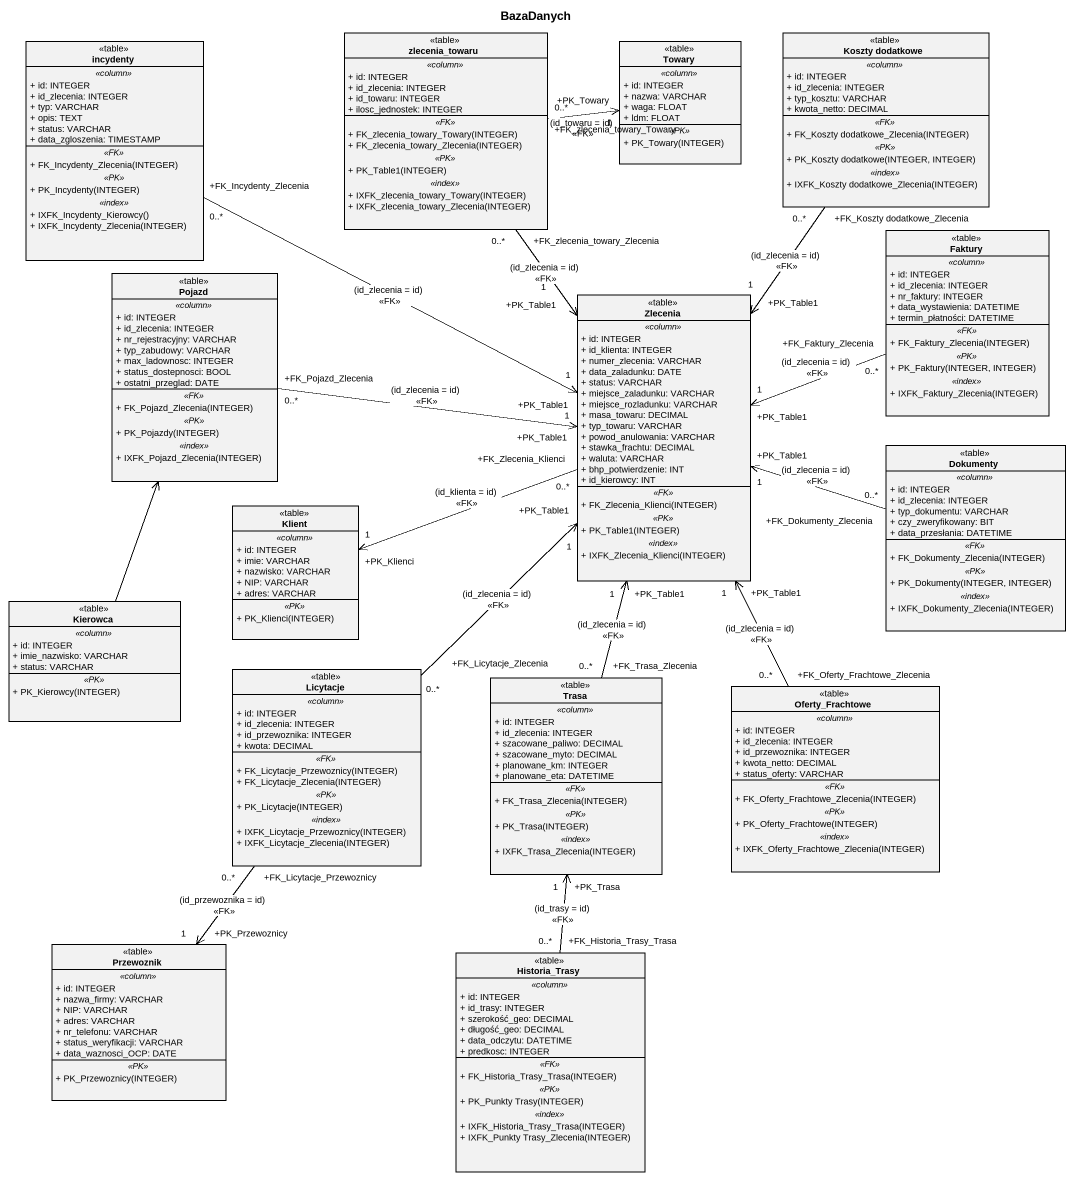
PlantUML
@startuml
title BazaDanych
hide circle
hide empty members
skinparam classAttributeIconSize 0
class incydenty <<table>> {
  .. <<column>> ..
  + id: INTEGER
  + id_zlecenia: INTEGER
  + typ: VARCHAR
  + opis: TEXT
  + status: VARCHAR
  + data_zgloszenia: TIMESTAMP
  .. <<FK>> ..
  + FK_Incydenty_Zlecenia(INTEGER)
  .. <<PK>> ..
  + PK_Incydenty(INTEGER)
  .. <<index>> ..
  + IXFK_Incydenty_Kierowcy()
  + IXFK_Incydenty_Zlecenia(INTEGER)
}
class zlecenia_towaru <<table>> {
  .. <<column>> ..
  + id: INTEGER
  + id_zlecenia: INTEGER
  + id_towaru: INTEGER
  + ilosc_jednostek: INTEGER
  .. <<FK>> ..
  + FK_zlecenia_towary_Towary(INTEGER)
  + FK_zlecenia_towary_Zlecenia(INTEGER)
  .. <<PK>> ..
  + PK_Table1(INTEGER)
  .. <<index>> ..
  + IXFK_zlecenia_towary_Towary(INTEGER)
  + IXFK_zlecenia_towary_Zlecenia(INTEGER)
}
class Towary <<table>> {
  .. <<column>> ..
  + id: INTEGER
  + nazwa: VARCHAR
  + waga: FLOAT
  + ldm: FLOAT
  .. <<PK>> ..
  + PK_Towary(INTEGER)
}
class "Koszty dodatkowe" as Koszty_dodatkowe <<table>> {
  .. <<column>> ..
  + id: INTEGER
  + id_zlecenia: INTEGER
  + typ_kosztu: VARCHAR
  + kwota_netto: DECIMAL
  .. <<FK>> ..
  + FK_Koszty dodatkowe_Zlecenia(INTEGER)
  .. <<PK>> ..
  + PK_Koszty dodatkowe(INTEGER, INTEGER)
  .. <<index>> ..
  + IXFK_Koszty dodatkowe_Zlecenia(INTEGER)
}
class Faktury <<table>> {
  .. <<column>> ..
  + id: INTEGER
  + id_zlecenia: INTEGER
  + nr_faktury: INTEGER
  + data_wystawienia: DATETIME
  + termin_płatności: DATETIME
  .. <<FK>> ..
  + FK_Faktury_Zlecenia(INTEGER)
  .. <<PK>> ..
  + PK_Faktury(INTEGER, INTEGER)
  .. <<index>> ..
  + IXFK_Faktury_Zlecenia(INTEGER)
}
class Pojazd <<table>> {
  .. <<column>> ..
  + id: INTEGER
  + id_zlecenia: INTEGER
  + nr_rejestracyjny: VARCHAR
  + typ_zabudowy: VARCHAR
  + max_ladownosc: INTEGER
  + status_dostepnosci: BOOL
  + ostatni_przeglad: DATE
  .. <<FK>> ..
  + FK_Pojazd_Zlecenia(INTEGER)
  .. <<PK>> ..
  + PK_Pojazdy(INTEGER)
  .. <<index>> ..
  + IXFK_Pojazd_Zlecenia(INTEGER)
}
class Zlecenia <<table>> {
  .. <<column>> ..
  + id: INTEGER
  + id_klienta: INTEGER
  + numer_zlecenia: VARCHAR
  + data_zaladunku: DATE
  + status: VARCHAR
  + miejsce_zaladunku: VARCHAR
  + miejsce_rozladunku: VARCHAR
  + masa_towaru: DECIMAL
  + typ_towaru: VARCHAR
  + powod_anulowania: VARCHAR
  + stawka_frachtu: DECIMAL
  + waluta: VARCHAR
  + bhp_potwierdzenie: INT
  + id_kierowcy: INT
  .. <<FK>> ..
  + FK_Zlecenia_Klienci(INTEGER)
  .. <<PK>> ..
  + PK_Table1(INTEGER)
  .. <<index>> ..
  + IXFK_Zlecenia_Klienci(INTEGER)
}
class Dokumenty <<table>> {
  .. <<column>> ..
  + id: INTEGER
  + id_zlecenia: INTEGER
  + typ_dokumentu: VARCHAR
  + czy_zweryfikowany: BIT
  + data_przesłania: DATETIME
  .. <<FK>> ..
  + FK_Dokumenty_Zlecenia(INTEGER)
  .. <<PK>> ..
  + PK_Dokumenty(INTEGER, INTEGER)
  .. <<index>> ..
  + IXFK_Dokumenty_Zlecenia(INTEGER)
}
class Klient <<table>> {
  .. <<column>> ..
  + id: INTEGER
  + imie: VARCHAR
  + nazwisko: VARCHAR
  + NIP: VARCHAR
  + adres: VARCHAR
  .. <<PK>> ..
  + PK_Klienci(INTEGER)
}
class Kierowca <<table>> {
  .. <<column>> ..
  + id: INTEGER
  + imie_nazwisko: VARCHAR
  + status: VARCHAR
  .. <<PK>> ..
  + PK_Kierowcy(INTEGER)
}
class Licytacje <<table>> {
  .. <<column>> ..
  + id: INTEGER
  + id_zlecenia: INTEGER
  + id_przewoznika: INTEGER
  + kwota: DECIMAL
  .. <<FK>> ..
  + FK_Licytacje_Przewoznicy(INTEGER)
  + FK_Licytacje_Zlecenia(INTEGER)
  .. <<PK>> ..
  + PK_Licytacje(INTEGER)
  .. <<index>> ..
  + IXFK_Licytacje_Przewoznicy(INTEGER)
  + IXFK_Licytacje_Zlecenia(INTEGER)
}
class Trasa <<table>> {
  .. <<column>> ..
  + id: INTEGER
  + id_zlecenia: INTEGER
  + szacowane_paliwo: DECIMAL
  + szacowane_myto: DECIMAL
  + planowane_km: INTEGER
  + planowane_eta: DATETIME
  .. <<FK>> ..
  + FK_Trasa_Zlecenia(INTEGER)
  .. <<PK>> ..
  + PK_Trasa(INTEGER)
  .. <<index>> ..
  + IXFK_Trasa_Zlecenia(INTEGER)
}
class Oferty_Frachtowe <<table>> {
  .. <<column>> ..
  + id: INTEGER
  + id_zlecenia: INTEGER
  + id_przewoznika: INTEGER
  + kwota_netto: DECIMAL
  + status_oferty: VARCHAR
  .. <<FK>> ..
  + FK_Oferty_Frachtowe_Zlecenia(INTEGER)
  .. <<PK>> ..
  + PK_Oferty_Frachtowe(INTEGER)
  .. <<index>> ..
  + IXFK_Oferty_Frachtowe_Zlecenia(INTEGER)
}
class Przewoznik <<table>> {
  .. <<column>> ..
  + id: INTEGER
  + nazwa_firmy: VARCHAR
  + NIP: VARCHAR
  + adres: VARCHAR
  + nr_telefonu: VARCHAR
  + status_weryfikacji: VARCHAR
  + data_waznosci_OCP: DATE
  .. <<PK>> ..
  + PK_Przewoznicy(INTEGER)
}
class Historia_Trasy <<table>> {
  .. <<column>> ..
  + id: INTEGER
  + id_trasy: INTEGER
  + szerokość_geo: DECIMAL
  + długość_geo: DECIMAL
  + data_odczytu: DATETIME
  + predkosc: INTEGER
  .. <<FK>> ..
  + FK_Historia_Trasy_Trasa(INTEGER)
  .. <<PK>> ..
  + PK_Punkty Trasy(INTEGER)
  .. <<index>> ..
  + IXFK_Historia_Trasy_Trasa(INTEGER)
  + IXFK_Punkty Trasy_Zlecenia(INTEGER)
}
incydenty "+FK_Incydenty_Zlecenia\n0..*" -right-> "+PK_Table1\n1" Zlecenia : (id_zlecenia = id)\n<<FK>>
zlecenia_towaru "+FK_zlecenia_towary_Towary\n0..*" -right-> "+PK_Towary\n1" Towary : (id_towaru = id)\n<<FK>>
zlecenia_towaru "+FK_zlecenia_towary_Zlecenia\n0..*" --> "+PK_Table1\n1" Zlecenia : (id_zlecenia = id)\n<<FK>>
Koszty_dodatkowe "+FK_Koszty dodatkowe_Zlecenia\n0..*" --> "+PK_Table1\n1" Zlecenia : (id_zlecenia = id)\n<<FK>>
Faktury "+FK_Faktury_Zlecenia\n0..*" -left-> "+PK_Table1\n1" Zlecenia : (id_zlecenia = id)\n<<FK>>
Pojazd "+FK_Pojazd_Zlecenia\n0..*" -right-> "+PK_Table1\n1" Zlecenia : (id_zlecenia = id)\n<<FK>>
Zlecenia "+FK_Zlecenia_Klienci\n0..*" -left-> "+PK_Klienci\n1" Klient : (id_klienta = id)\n<<FK>>
Dokumenty "+FK_Dokumenty_Zlecenia\n0..*" -left-> "+PK_Table1\n1" Zlecenia : (id_zlecenia = id)\n<<FK>>
Kierowca -up-> Pojazd
Licytacje "+FK_Licytacje_Zlecenia\n0..*" -up-> "+PK_Table1\n1" Zlecenia : (id_zlecenia = id)\n<<FK>>
Licytacje "+FK_Licytacje_Przewoznicy\n0..*" --> "+PK_Przewoznicy\n1" Przewoznik : (id_przewoznika = id)\n<<FK>>
Trasa "+FK_Trasa_Zlecenia\n0..*" -up-> "+PK_Table1\n1" Zlecenia : (id_zlecenia = id)\n<<FK>>
Oferty_Frachtowe "+FK_Oferty_Frachtowe_Zlecenia\n0..*" -up-> "+PK_Table1\n1" Zlecenia : (id_zlecenia = id)\n<<FK>>
Historia_Trasy "+FK_Historia_Trasy_Trasa\n0..*" -up-> "+PK_Trasa\n1" Trasa : (id_trasy = id)\n<<FK>>
@enduml
